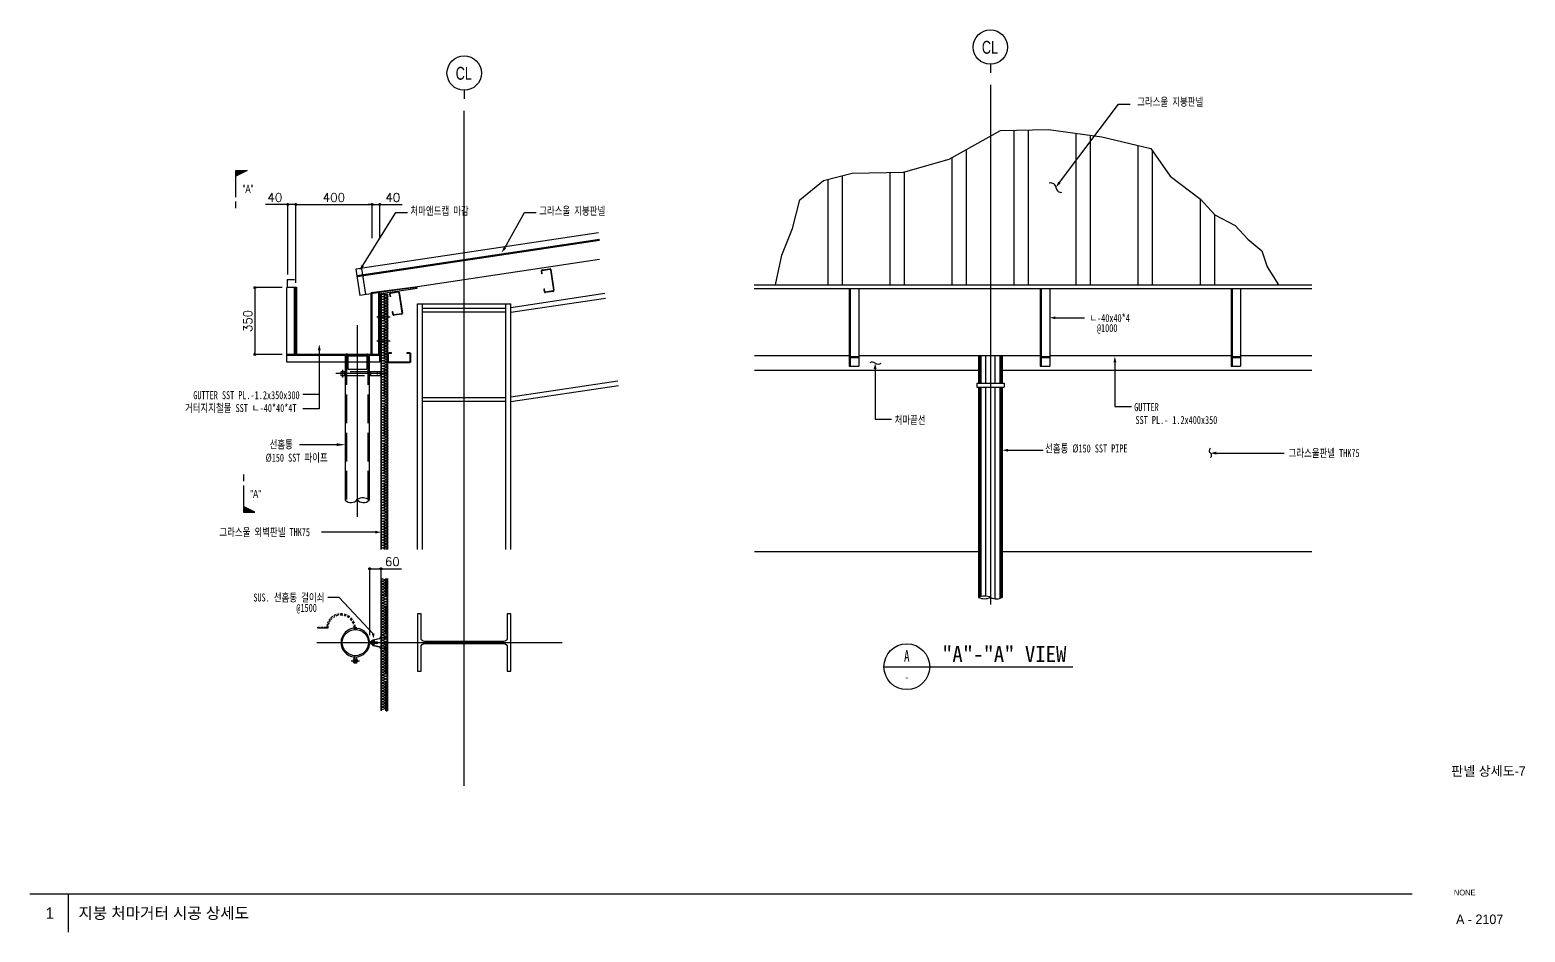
# Model space of a CAD drawing. Header units: millimetres. Extents: x 50863 to 79787, y -43062 to -37468.
# Drawn here: x 71955 to 79787, y -43062 to -38338 of the extents above; entities that cross this region are included whole.
import ezdxf
from ezdxf.enums import TextEntityAlignment as Align

# ---------------------------------------------------------------- set-up
doc = ezdxf.new("R2010")
doc.units = ezdxf.units.MM
doc.header["$LTSCALE"] = 50
for name, pattern in [('CEN', [62, 60, -1, 0, -1]), ('K3', [2.7, 2, -0.7]), ('K5', [4, 3, -1])]:
    doc.linetypes.add(name, pattern=pattern)
for name, color, linetype in [('2', 7, 'Continuous'), ('3', 3, 'Continuous'), ('4', 4, 'Continuous'), ('4A.TEC FORM-TEXT', 3, 'Continuous'), ('4A.TEC TEXT 2', 3, 'Continuous'), ('7', 7, 'Continuous'), ('ARTINT-A1$0$MK', 3, 'Continuous'), ('CEN', 1, 'CEN'), ('CONTINUOUS', 7, 'Continuous'), ('DIM', 7, 'Continuous'), ('dim30', 3, 'Continuous'), ('elev', 3, 'Continuous'), ('HAT', 5, 'Continuous'), ('MARK', 7, 'Continuous'), ('mid', 7, 'Continuous'), ('TEXT', 3, 'Continuous'), ('TITLE', 2, 'Continuous'), ('WAL', 3, 'Continuous'), ('신설벽체', 3, 'Continuous')]:
    doc.layers.add(name, color=color, linetype=linetype)
doc.styles.add('GHS', font='')
doc.styles.get("Standard").update_dxf_attribs({"font": 'txt.shx'})
doc.styles.add('굴림체', font='')
doc.styles.add('나눔고딕', font='')
doc.styles.add('돋움', font='')
doc.styles.get('GHS').set_extended_font_data('Dotum')
doc.styles.get('굴림체').set_extended_font_data('GulimChe')
doc.styles.get('나눔고딕').set_extended_font_data('Dotum')
doc.styles.get('돋움').set_extended_font_data('Dotum')
doc.dimstyles.new('dim30', dxfattribs={"dimtxt": 90, "dimasz": 20, "dimexe": 15, "dimexo": 50, "dimgap": 30, "dimtad": 1, "dimdec": 1, "dimtxsty": 'Standard', "dimblk": 'ORIGIN', "dimcen": 2.5, "dimclrd": 3, "dimclre": 3, "dimadec": 0, "dimazin": 0, "dimtfac": 1, "dimtdec": 1, "dimtmove": 0, "dimatfit": 3, "dimldrblk": 'DOTBLANK', "dimfxl": 0, "dimlwd": -1, "dimlwe": -1, "dimarcsym": 0})

# ---------------------------------------------------------------- blocks, each defined once
blk = doc.blocks.new('0000000')
blk.add_solid([(-13.15, 4), (-13.15, 0), (-11.15, 0)])
at = {"layer": '4'}
for points in [[(-3.8, 0), (-13.15, 0), (-13.15, 4), (-11.15, 0)], [(0, 0), (-2.3, 0)]]:
    blk.add_lwpolyline(points, dxfattribs=at)
blk = doc.blocks.new('C-125')
at = {"layer": '3'}
for p, q in [((5, 0), (115, 0)), ((0, -45), (0, -5)), ((2.5, -44.5), (2.5, -5.5)), ((20, -50), (5, -50)), ((5.5, -2.5), (114.5, -2.5)), ((20, -47.5), (5.5, -47.5)), ((20, -47.5), (20, -50)), ((100, -50), (100, -47.5)), ((114.5, -47.5), (100, -47.5)), ((115, -50), (100, -50)), ((117.5, -5.5), (117.5, -44.5)), ((120, -5), (120, -45))]:
    blk.add_line(p, q, dxfattribs=at)
for centre, radius, start, end in [((5, -5), 5, 90, 180), ((115, -5), 5, 0, 90), ((5, -45), 5, 180, 270), ((5.5, -5.5), 3, 90, 180), ((5.5, -44.5), 3, 180, 270), ((114.5, -5.5), 3, 0, 90), ((114.5, -44.5), 3, 270, 0), ((115, -45), 5, 270, 0)]:
    blk.add_arc(centre, radius, start, end, dxfattribs=at)
blk = doc.blocks.new('C-C125')
blk.add_blockref('C-125', (0, 0))
blk = doc.blocks.new('_Origin')
at = {"color": 0, "linetype": 'ByBlock', "lineweight": -2}
blk.add_line((0, 0), (-1, 0), dxfattribs=at)
blk.add_circle((0, 0), 0.5, dxfattribs=at)
blk = doc.blocks.new('*D121')
at = {"layer": 'Defpoints', "color": 0}
for p in [(73794.9, -41160.1), (73794.9, -41486.7), (73734.9, -41532.5)]:
    blk.add_point(p, dxfattribs=at)
at = {"layer": 'dim30', "color": 3, "ltscale": 2}
for p, q in [((73734.9, -41507.5), (73734.9, -41152.6)), ((73744.9, -41160.1), (73784.9, -41160.1)), ((73794.9, -41461.7), (73794.9, -41152.6)), ((73794.9, -41160.1), (73902.4, -41160.1))]:
    blk.add_line(p, q, dxfattribs=at)
at = {"layer": 'dim30', "color": 3, "xscale": 10, "yscale": 10, "zscale": 10, "rotation": 180}
blk.add_blockref('_Origin', (73734.9, -41160.1), dxfattribs=at)
at = {"layer": 'dim30', "color": 3, "xscale": 10, "yscale": 10, "zscale": 10}
blk.add_blockref('_Origin', (73794.9, -41160.1), dxfattribs=at)
at = {"layer": 'dim30', "color": 0, "insert": (73853.6, -41122.6), "char_height": 45, "attachment_point": 5}
blk.add_mtext('60', dxfattribs=at)
blk = doc.blocks.new('_DotBlank')
at = {"color": 0, "linetype": 'ByBlock', "lineweight": -2}
blk.add_line((-0.5, 0), (-1, 0), dxfattribs=at)
blk.add_circle((0, 0), 0.5, dxfattribs=at)
blk = doc.blocks.new('*D122')
at = {"layer": 'Defpoints', "color": 0}
for p in [(73301.5, -39687.6), (73134.2, -40037.6), (73301.5, -40037.6)]:
    blk.add_point(p, dxfattribs=at)
at = {"layer": 'dim30', "color": 3, "ltscale": 2}
for p, q in [((73276.5, -39687.6), (73126.7, -39687.6)), ((73134.2, -39697.6), (73134.2, -40027.6)), ((73276.5, -40037.6), (73126.7, -40037.6))]:
    blk.add_line(p, q, dxfattribs=at)
at = {"layer": 'dim30', "color": 3, "xscale": 10, "yscale": 10, "zscale": 10}
for p, rotation in [((73134.2, -39687.6), 90), ((73134.2, -40037.6), 270)]:
    blk.add_blockref('_Origin', p, dxfattribs=dict(at, rotation=rotation))
at = {"layer": 'dim30', "color": 0, "insert": (73096.7, -39862.6), "char_height": 45, "attachment_point": 5, "rotation": 90}
blk.add_mtext('350', dxfattribs=at)
blk = doc.blocks.new('*D123')
at = {"layer": 'Defpoints', "color": 0}
for p in [(73747.5, -39252.7), (73747.5, -39454.1), (73347.5, -39687.6)]:
    blk.add_point(p, dxfattribs=at)
at = {"layer": 'dim30', "color": 3, "ltscale": 2}
for p, q in [((73347.5, -39662.6), (73347.5, -39245.2)), ((73357.5, -39252.7), (73737.5, -39252.7)), ((73747.5, -39429.1), (73747.5, -39245.2))]:
    blk.add_line(p, q, dxfattribs=at)
at = {"layer": 'dim30', "color": 3, "xscale": 10, "yscale": 10, "zscale": 10, "rotation": 180}
blk.add_blockref('_Origin', (73347.5, -39252.7), dxfattribs=at)
at = {"layer": 'dim30', "color": 3, "xscale": 10, "yscale": 10, "zscale": 10}
blk.add_blockref('_Origin', (73747.5, -39252.7), dxfattribs=at)
at = {"layer": 'dim30', "color": 0, "insert": (73547.5, -39215.2), "char_height": 45, "attachment_point": 5}
blk.add_mtext('400', dxfattribs=at)
blk = doc.blocks.new('insul1')
blk.add_lwpolyline([(0, 0.25, 1.344031), (0.35, 0.25), (0.2, 0.75, -1.344031), (0.55, 0.75), (0.4, 0.25)], format="xyb")
blk = doc.blocks.new('*D124')
at = {"layer": 'Defpoints', "color": 0}
for p in [(73787.5, -39252.7), (73747.5, -39454.1), (73787.5, -39454.1)]:
    blk.add_point(p, dxfattribs=at)
at = {"layer": 'dim30', "color": 3, "ltscale": 2}
for p, q in [((73737.5, -39252.7), (73727.5, -39252.7)), ((73747.5, -39429.1), (73747.5, -39245.2)), ((73747.5, -39252.7), (73787.5, -39252.7)), ((73787.5, -39429.1), (73787.5, -39245.2)), ((73797.5, -39252.7), (73905, -39252.7))]:
    blk.add_line(p, q, dxfattribs=at)
at = {"layer": 'dim30', "color": 3, "xscale": 10, "yscale": 10, "zscale": 10}
blk.add_blockref('_Origin', (73747.5, -39252.7), dxfattribs=at)
at = {"layer": 'dim30', "color": 3, "xscale": 10, "yscale": 10, "zscale": 10, "rotation": 180}
blk.add_blockref('_Origin', (73787.5, -39252.7), dxfattribs=at)
at = {"layer": 'dim30', "color": 0, "insert": (73856.2, -39215.2), "char_height": 45, "attachment_point": 5}
blk.add_mtext('40', dxfattribs=at)
blk = doc.blocks.new('*D125')
at = {"layer": 'Defpoints', "color": 0}
for p in [(73307, -39252.7), (73307, -39644.1), (73347.5, -39687.6)]:
    blk.add_point(p, dxfattribs=at)
at = {"layer": 'dim30', "color": 3, "ltscale": 2}
for p, q in [((73297, -39252.7), (73189.5, -39252.7)), ((73307, -39619.1), (73307, -39245.2)), ((73347.5, -39252.7), (73307, -39252.7)), ((73347.5, -39662.6), (73347.5, -39245.2)), ((73357.5, -39252.7), (73367.5, -39252.7))]:
    blk.add_line(p, q, dxfattribs=at)
at = {"layer": 'dim30', "color": 3, "xscale": 10, "yscale": 10, "zscale": 10}
blk.add_blockref('_Origin', (73307, -39252.7), dxfattribs=at)
at = {"layer": 'dim30', "color": 3, "xscale": 10, "yscale": 10, "zscale": 10, "rotation": 180}
blk.add_blockref('_Origin', (73347.5, -39252.7), dxfattribs=at)
at = {"layer": 'dim30', "color": 0, "insert": (73238.3, -39215.2), "char_height": 45, "attachment_point": 5}
blk.add_mtext('40', dxfattribs=at)

msp = doc.modelspace()

# ---------------------------------------------------------------- linework, layer by layer
for p, q in [((76986.1, -38525.7), (76986.1, -38562.9)), ((74229.9, -38661.8), (74229.9, -38699)), ((77111, -39672.4), (77111, -38862.9)), ((77186, -39672.4), (77186, -38861.2)), ((77436, -39672.4), (77436, -38879.2)), ((77511, -39672.4), (77511, -38889.7)), ((76861, -39672.4), (76861, -38964.5)), ((77761, -39672.4), (77761, -38943.7)), ((77836, -39672.4), (77836, -38972.7)), ((76536, -39672.4), (76536, -39080.7)), ((76786, -39672.4), (76786, -39006.6)), ((76136, -39672.4), (76136, -39120.5)), ((76211, -39672.4), (76211, -39101.1)), ((76461, -39672.4), (76461, -39083.7)), ((78086, -39672.4), (78086, -39224.2)), ((78161, -39672.4), (78161, -39305.5)), ((74939.1, -39439.9), (73669.1, -39630.5)), ((74939.1, -39539.9), (73683.8, -39728.3)), ((73301.5, -40077.6), (73301.5, -39687.6)), ((73341.5, -40037.6), (73341.5, -39687.6)), ((73347.5, -40037.6), (73347.5, -39687.6)), ((73983.4, -39692.2), (73982.5, -39686.3)), ((73747.5, -40037.6), (73747.5, -39715.5)), ((73782.5, -40037.6), (73782.5, -39715.5)), ((73787.5, -40077.6), (73787.5, -39715.5)), ((73985.9, -39772.7), (74473.9, -39772.7)), ((74965.9, -39718.9), (74473.9, -39792.7)), ((74969.7, -39743.6), (74473.9, -39818)), ((73772.5, -39841.2), (73842, -39841.2)), ((74448.9, -39796.4), (74010.9, -39796.4)), ((74448.9, -39816.4), (74010.9, -39816.4)), ((73772.5, -39966.2), (73842, -39966.2)), ((73787.5, -40037.6), (73301.5, -40037.6)), ((73787.5, -40043.6), (73301.5, -40043.6)), ((73787.5, -40077.6), (73301.5, -40077.6)), ((75034.6, -40176.7), (74473.9, -40260.9)), ((75750.2, -40119.8), (76923.6, -40119.8)), ((77048.6, -40119.8), (78669.3, -40119.8)), ((75038.3, -40201.5), (74473.9, -40286.1)), ((74448.9, -40264.2), (74010.9, -40264.2)), ((74448.9, -40284.2), (74010.9, -40284.2)), ((75750.2, -41069.8), (76923.6, -41069.8)), ((77048.6, -41069.8), (78669.3, -41069.8)), ((73788.9, -41517.7), (73823.7, -41517.7)), ((73788.9, -41574.3), (73823.7, -41574.3))]:
    msp.add_line(p, q)
msp.add_lwpolyline([(75860, -39672.4), (75893.5, -39517.7), (75893.5, -39517.7), (75949.4, -39378.1), (75988.5, -39227.4), (76111.4, -39126.9), (76262.3, -39087.8), (76530.5, -39082.2), (76770.7, -39015.2), (77038.9, -38864.5), (77290.3, -38858.9), (77569.7, -38898), (77826.7, -38959.4), (77927.3, -39104.5), (78086, -39224.2), (78161, -39305.5), (78268.1, -39361.4), (78335.2, -39433.9), (78407.8, -39495.4), (78435.7, -39579.1), (78496.1, -39672.4)])
for centre, radius, start, end in [((77303, -39167.4), 28.1, 3.18201, 107.32584), ((77355, -39164.5), 24, 183.18201, 284.70432), ((73782.5, -39841.2), 5.2, 90, 270), ((73782.5, -39966.2), 5.2, 90, 270), ((76366.4, -40105.2), 27.3, 53.91293, 117.06475), ((76398.7, -40060.9), 27.4, 233.91293, 306.08707), ((78148.9, -40540.6), 16.6, 132.67044, 234.67051), ((78131.2, -40565.6), 14, 305.32949, 54.67051), ((76955.3, -41382.7), 79.6, 64.91077, 113.51619), ((76955.3, -41236.6), 79.6, 246.48381, 293.57698), ((77017.9, -41249), 67.9, 244.91077, 296.82291), ((73793.9, -41517.7), 2.6, 90, 270), ((73793.9, -41574.3), 2.6, 90, 270)]:
    msp.add_arc(centre, radius, start, end)
at = {"layer": '2'}
for p, q in [((73607.4, -40127.6), (73583, -40127.6)), ((73583, -40127.6), (73583, -40147.6)), ((73583, -40147.6), (73607.4, -40147.6)), ((73603, -40127.6), (73603, -40147.6)), ((73742.9, -40137.6), (73732.3, -40137.6)), ((73794.9, -40127.6), (73732.4, -40127.6)), ((73732.4, -40147.6), (73794.9, -40147.6)), ((73736, -40127.6), (73736, -40147.6)), ((73737.3, -40132.6), (73737.3, -40142.6)), ((73741, -40147.6), (73741, -40127.6)), ((73780.2, -40137.6), (73769.6, -40137.6)), ((73774.6, -40132.6), (73774.6, -40142.6)), ((73791.9, -40147.6), (73791.9, -40127.6))]:
    msp.add_line(p, q, dxfattribs=at)
at = {"layer": '2', "linetype": 'K3'}
for p, q in [((73732.4, -40127.6), (73607.4, -40127.6)), ((73607.4, -40147.6), (73732.4, -40147.6))]:
    msp.add_line(p, q, dxfattribs=at)
at = {"layer": '2'}
for centre, start, end in [((73593, -40127.6), 0, 180), ((73593, -40147.6), 180, 0)]:
    msp.add_arc(centre, 2.5, start, end, dxfattribs=at)
at = {"layer": '3'}
for p, q in [((73302, -39644.1), (73302, -39684.2)), ((73302, -39684.2), (73352, -39684.2)), ((73352, -39684.2), (73352, -40035)), ((73987.9, -39684), (73742.5, -39714.8)), ((73983.4, -39692.2), (73793.5, -39720.7)), ((73742.5, -40035), (73742.5, -39714.8)), ((73793.5, -40075.7), (73793.5, -39720.7)), ((73352, -40035), (73613.6, -40035)), ((73724.5, -40035), (73742.5, -40035)), ((76923.6, -40042.4), (76923.6, -40188.4)), ((77048.6, -40042.4), (77048.6, -40188.4)), ((76923.6, -40208.4), (76923.6, -41309.7)), ((77048.6, -40208.4), (77048.6, -41309.7))]:
    msp.add_line(p, q, dxfattribs=at)
at = {"layer": '7'}
for p, q in [((73347.5, -39687.6), (73301.5, -39687.6)), ((73982.5, -39686.3), (73747.5, -39715.5)), ((73985.9, -41058), (73985.9, -39772.7)), ((74010.9, -41058), (74010.9, -39772.7)), ((74448.9, -41058), (74448.9, -39772.7)), ((74473.9, -41058), (74473.9, -39772.7)), ((76924.5, -40042.4), (76924.5, -40188.4)), ((76928.9, -40042.4), (76928.9, -40188.4)), ((76935.7, -40042.4), (76935.7, -40188.4)), ((76961.4, -40042.4), (76961.4, -40188.4)), ((77010.3, -40042.4), (77010.3, -40188.4)), ((77036, -40042.4), (77036, -40188.4)), ((77042.8, -40042.4), (77042.8, -40188.4)), ((77047.2, -40042.4), (77047.2, -40188.4)), ((76914.5, -40188.4), (77058.2, -40188.4)), ((76914.5, -40188.4), (76914.5, -40208.4)), ((76914.5, -40208.4), (77058.2, -40208.4)), ((76924.5, -40208.4), (76924.5, -41309.3)), ((76928.9, -40208.4), (76928.9, -41307.6)), ((76935.7, -40208.4), (76935.7, -41305.5)), ((76961.4, -40208.4), (76961.4, -41303.3)), ((77010.3, -40208.4), (77010.3, -41316.5)), ((77036, -40208.4), (77036, -41314.5)), ((77042.8, -40208.4), (77042.8, -41312.3)), ((77047.2, -40208.4), (77047.2, -41310.3)), ((77058.2, -40188.4), (77058.2, -40208.4))]:
    msp.add_line(p, q, dxfattribs=at)
at = {"layer": '7', "linetype": 'K5'}
for p, q in [((73812.4, -41058), (73812.4, -39721.4)), ((73613.6, -40047.1), (73613.6, -40803.5)), ((73726.1, -40047.1), (73726.1, -40797.3)), ((73819.9, -41904.3), (73819.9, -41210.1))]:
    msp.add_line(p, q, dxfattribs=at)
at = {"layer": 'CEN', "linetype": 'CEN', "ltscale": 3}
for p, q in [((76986.1, -38625.2), (76986.1, -41346.6)), ((74229.9, -42296.3), (74229.9, -38761.3)), ((73457.6, -41546), (74742.7, -41546))]:
    msp.add_line(p, q, dxfattribs=at)
at = {"layer": 'CONTINUOUS'}
for p, q in [((73669.9, -39884.3), (73669.9, -40887.9)), ((73829.9, -40137.6), (73558, -40137.6)), ((73593, -40117.6), (73593, -40157.6)), ((73637.8, -41642.2), (73681.6, -41642.2)), ((73659.7, -41639.1), (73653.5, -41639.1)), ((73653.5, -41645.4), (73659.7, -41645.4)), ((73666, -41639.1), (73659.7, -41639.1)), ((73659.7, -41645.4), (73666, -41645.4))]:
    msp.add_line(p, q, dxfattribs=at)
at = {"layer": 'CONTINUOUS', "color": 3}
for p, q in [((73607.4, -40047.1), (73607.4, -40800.4)), ((73613.6, -40047.1), (73607.4, -40047.1)), ((73613.6, -40035), (73611.1, -40035)), ((73732.4, -40047.1), (73613.6, -40047.1)), ((73619.9, -40041.2), (73619.9, -40115)), ((73719.9, -40041.2), (73719.9, -40115)), ((73732.4, -40047.1), (73732.4, -40800.4)), ((73619.9, -40115), (73719.9, -40115)), ((73462.8, -41464.7), (73472.2, -41464.7)), ((73462.8, -41470.9), (73462.8, -41464.7)), ((73516, -41470.9), (73462.8, -41470.9)), ((73478.5, -41464.7), (73491, -41464.7)), ((73497.2, -41464.7), (73509.7, -41464.7)), ((73509.7, -41464.7), (73509.7, -41461.6)), ((73516, -41464.7), (73516, -41470.9)), ((73741.2, -41542.1), (73776.7, -41542.1)), ((73776.2, -41551.5), (73741.2, -41551.5)), ((73653.5, -41654.7), (73653.5, -41620.8)), ((73659.7, -41654.7), (73653.5, -41654.7)), ((73659.7, -41654.7), (73659.7, -41614.7)), ((73662.8, -41654.7), (73659.7, -41654.7)), ((73666, -41654.7), (73662.8, -41654.7)), ((73666, -41620.8), (73666, -41654.7))]:
    msp.add_line(p, q, dxfattribs=at)
msp.add_circle((73659.9, -41546), 68.7, dxfattribs=at)
at = {"layer": 'CONTINUOUS'}
for radius in [6.24, 1.56]:
    msp.add_circle((73659.7, -41470.9), radius, dxfattribs=at)
at = {"layer": 'CONTINUOUS', "color": 3}
for centre, radius, start, end in [((73614.4, -40040.4), 5.52, 351.8695, 98.13082), ((73725.3, -40040.4), 5.52, 81.87165, 188.1305), ((73584.7, -41470.9), 75.1, 137.98687, 147.22044), ((73584.7, -41470.9), 75.1, 125.36017, 134.52759), ((73584.7, -41470.9), 68.7, 131.48767, 139.16926), ((73584.7, -41470.9), 68.7, 117.31283, 126.23226), ((73584.7, -41470.9), 75.1, 111.33894, 120.17093), ((73584.7, -41470.9), 68.7, 100.88486, 112.08775), ((73584.7, -41470.9), 75.1, 105.3288, 106.71942), ((73584.7, -41470.9), 75.1, 97.96887, 102.65453), ((73584.7, -41470.9), 68.7, 82.35162, 93.82613), ((73584.7, -41470.9), 75.1, 82.11752, 92.4672), ((73584.7, -41470.9), 68.7, 68.2953, 76.6814), ((73584.7, -41470.9), 75.1, 64.8389, 76.2924), ((73584.7, -41470.9), 68.7, 51.5743, 61.261), ((73584.7, -41470.9), 75.1, 51.3446, 60.7735), ((73584.7, -41470.9), 68.8, 34.6796, 44.7236), ((73584.7, -41470.9), 75.1, 36.5635, 46.2211), ((73584.7, -41470.9), 75.1, 162.06134, 170.5737), ((73584.7, -41470.9), 75.1, 151.52931, 159.16425), ((73584.7, -41470.9), 68.8, 169.19572, 175.42712), ((73584.7, -41470.9), 68.7, 157.64816, 164.92893), ((73584.7, -41470.9), 68.7, 144.71907, 152.96903), ((73659.9, -41546), 75.1, 7.16952, 265.101), ((73584.7, -41470.9), 68.8, 18.1517, 28.8765), ((73584.7, -41470.9), 75.1, 20.57, 30.8786), ((73584.7, -41470.9), 68.8, 358.3591, 10.979), ((73584.7, -41470.9), 75.1, 4.1251, 13.8442), ((73659.9, -41546), 75.1, 274.64808, 352.4171), ((73745.2, -41530.2), 12.5, 209.9857, 251.4119), ((73741.1, -41559.1), 7.56, 89.90605, 155.04449), ((73659.9, -41546), 75.1, 269.87498, 269.87535)]:
    msp.add_arc(centre, radius, start, end, dxfattribs=at)
at = {"layer": 'CONTINUOUS'}
for centre, radius, start, end in [((73637.2, -40771.3), 41.7, 224.27987, 321.44654), ((73699.2, -40838.2), 50.3, 48.67393, 125.59914), ((73702.5, -40771), 41.9, 218.8498, 315.43173), ((73653.5, -41642.2), 6.25, 90, 270), ((73666, -41642.2), 6.25, 269.9432, 90.0569)]:
    msp.add_arc(centre, radius, start, end, dxfattribs=at)
at = {"layer": 'DIM', "linetype": 'Continuous', "ltscale": 3}
for p, q in [((73471.1, -40015.7), (73471.1, -40321.4)), ((77638.3, -40078.4), (77638.3, -40310.2)), ((76382.5, -40113.1), (76382.5, -40376.7)), ((73471.1, -40247.5), (73384.9, -40247.5)), ((73471.1, -40321.4), (73384.9, -40321.4)), ((77638.3, -40310.2), (77724.6, -40310.2)), ((76382.5, -40376.7), (76468.8, -40376.7))]:
    msp.add_line(p, q, dxfattribs=at)
for points in [[(77347.9, -39136.7), (77657.9, -38725.9), (77718.7, -38725.9)], [(73699.4, -39571.3), (73871.8, -39294.4), (73932.7, -39294.4)], [(74443.4, -39478.6), (74546.1, -39294.4), (74606.9, -39294.4)], [(77327.1, -39845.4), (77478.4, -39845.4)], [(73562.4, -40509.9), (73367.8, -40509.9)], [(77078.6, -40539.1), (77262.1, -40539.1)], [(78169.3, -40554.2), (78524.8, -40554.2)], [(73764.9, -40968), (73482.5, -40968)], [(73753.2, -41499.8), (73575.9, -41310.9), (73515.1, -41310.9)]]:
    msp.add_lwpolyline(points, dxfattribs=at)
for points in [[(77330.3, -39161, 0, 15, 0), (77347.9, -39136.7, 0, 0, 0)], [(74425.8, -39502.9, 0, 15, 0), (74443.4, -39478.6, 0, 0, 0)], [(73681.8, -39595.6, 0, 15, 0), (73699.4, -39571.3, 0, 0, 0)], [(77297.1, -39845.4, 0, 15, 0), (77327.1, -39845.4, 0, 0, 0)], [(73471.1, -39985.7, 0, 15, 0), (73471.1, -40015.7, 0, 0, 0)], [(76382.5, -40083.1, 0, 15, 0), (76382.5, -40113.1, 0, 0, 0)], [(77638.3, -40048.4, 0, 15, 0), (77638.3, -40078.4, 0, 0, 0)], [(73607.4, -40509.9, 0, 15, 0), (73562.4, -40509.9, 0, 0, 0)], [(77048.6, -40539.1, 0, 15, 0), (77078.6, -40539.1, 0, 0, 0)], [(78139.3, -40554.2, 0, 15, 0), (78169.3, -40554.2, 0, 0, 0)], [(73794.9, -40968, 0, 15, 0), (73764.9, -40968, 0, 0, 0)], [(73755.8, -41524.1, 0, 15, 0), (73753.2, -41499.8, 0, 0, 0)]]:
    msp.add_lwpolyline(points, format="xyseb", dxfattribs=at)
at = {"layer": 'dim30', "ltscale": 2}
for p, q in [((73302, -39644.1), (73342, -39644.1)), ((73746.9, -41546), (73746.9, -41536)), ((73746.9, -41536), (73751.9, -41536)), ((73746.9, -41556), (73746.9, -41546)), ((73751.9, -41556), (73746.9, -41556)), ((73747.9, -41542.1), (73747.4, -41551.5)), ((73748.4, -41542.1), (73747.9, -41551.5)), ((73749, -41542.1), (73748.4, -41551.5)), ((73749.5, -41542.1), (73749, -41551.5)), ((73750, -41542.1), (73749.5, -41551.5)), ((73750.5, -41542.1), (73750, -41551.5)), ((73751, -41542.1), (73750.5, -41551.5)), ((73751.6, -41542.1), (73751, -41551.5)), ((73752.1, -41542.1), (73751.6, -41551.5)), ((73751.9, -41531), (73793.9, -41522.2)), ((73751.9, -41561), (73751.9, -41531)), ((73751.9, -41536), (73751.9, -41556)), ((73751.9, -41561), (73793.9, -41569.7)), ((73752.6, -41542.1), (73752.1, -41551.5)), ((73752.1, -41560), (73794.9, -41568.9)), ((73753.1, -41542.1), (73752.6, -41551.5)), ((73752.9, -41531.9), (73794.9, -41523.1)), ((73752.9, -41561), (73752.9, -41531.9)), ((73752.9, -41546), (73752.9, -41536)), ((73752.9, -41536), (73757.9, -41536)), ((73752.9, -41556), (73752.9, -41546)), ((73757.9, -41556), (73752.9, -41556)), ((73753.6, -41542.1), (73753.1, -41551.5)), ((73754.2, -41542.1), (73753.6, -41551.5)), ((73754.7, -41542.1), (73754.2, -41551.5)), ((73755.2, -41542.1), (73754.7, -41551.5)), ((73755.7, -41542.1), (73755.2, -41551.5)), ((73755.8, -41542.1), (73755.3, -41551.5)), ((73755.3, -41542.1), (73769.8, -41551.5)), ((73756.2, -41542.1), (73755.7, -41551.5)), ((73756.4, -41542.1), (73755.8, -41551.5)), ((73756.8, -41542.1), (73756.2, -41551.5)), ((73756.9, -41542.1), (73756.4, -41551.5)), ((73757.3, -41542.1), (73756.8, -41551.5)), ((73757.4, -41542.1), (73756.9, -41551.5)), ((73757.8, -41542.1), (73757.3, -41551.5)), ((73757.9, -41542.1), (73757.4, -41551.5)), ((73758.3, -41542.1), (73757.8, -41551.5)), ((73757.9, -41536), (73757.9, -41556)), ((73758.4, -41542.1), (73757.9, -41551.5)), ((73758.9, -41542.1), (73758.3, -41551.5)), ((73759, -41542.1), (73758.4, -41551.5)), ((73759.4, -41542.1), (73758.9, -41551.5)), ((73759.5, -41542.1), (73759, -41551.5)), ((73759.9, -41542.1), (73759.4, -41551.5)), ((73760, -41542.1), (73759.5, -41551.5)), ((73760.4, -41542.1), (73759.9, -41551.5)), ((73760.5, -41542.1), (73760, -41551.5)), ((73760.9, -41542.1), (73760.4, -41551.5)), ((73761, -41542.1), (73760.5, -41551.5)), ((73761.5, -41542.1), (73760.9, -41551.5)), ((73761.6, -41542.1), (73761, -41551.5)), ((73762, -41542.1), (73761.5, -41551.5)), ((73762.1, -41542.1), (73761.6, -41551.5)), ((73762.5, -41542.1), (73762, -41551.5)), ((73762.6, -41542.1), (73762.1, -41551.5)), ((73763, -41542.1), (73762.5, -41551.5)), ((73763.1, -41542.1), (73762.6, -41551.5)), ((73763.5, -41542.1), (73763, -41551.5)), ((73763.7, -41542.1), (73763.1, -41551.5)), ((73764.1, -41542.1), (73763.5, -41551.5)), ((73764.2, -41542.1), (73763.7, -41551.5)), ((73764.6, -41542.1), (73764.1, -41551.5)), ((73764.7, -41542.1), (73764.2, -41551.5)), ((73765.1, -41542.1), (73764.6, -41551.5)), ((73765.2, -41542.1), (73764.7, -41551.5)), ((73765.6, -41542.1), (73765.1, -41551.5)), ((73765.7, -41542.1), (73765.2, -41551.5)), ((73766.1, -41542.1), (73765.6, -41551.5)), ((73766.3, -41542.1), (73765.7, -41551.5)), ((73766.7, -41542.1), (73766.1, -41551.5)), ((73766.8, -41542.1), (73766.3, -41551.5)), ((73767.2, -41542.1), (73766.7, -41551.5)), ((73767.3, -41542.1), (73766.8, -41551.5)), ((73767.7, -41542.1), (73767.2, -41551.5)), ((73767.8, -41542.1), (73767.3, -41551.5)), ((73768.2, -41542.1), (73767.7, -41551.5)), ((73768.3, -41542.1), (73767.8, -41551.5)), ((73768.8, -41542.1), (73768.2, -41551.5)), ((73768.9, -41542.1), (73768.3, -41551.5)), ((73769.3, -41542.1), (73768.8, -41551.5)), ((73769.4, -41542.1), (73768.9, -41551.5)), ((73769.8, -41542.1), (73769.3, -41551.5)), ((73769.9, -41542.1), (73769.4, -41551.5)), ((73770.4, -41542.1), (73769.9, -41551.5)), ((73770.9, -41542.1), (73770.4, -41551.5)), ((73771.5, -41542.1), (73770.9, -41551.5)), ((73772, -41542.1), (73771.5, -41551.5)), ((73772.5, -41542.1), (73772, -41551.5)), ((73773, -41542.1), (73772.5, -41551.5)), ((73773.6, -41542.1), (73773, -41551.5)), ((73774.1, -41542.1), (73773.6, -41551.5)), ((73774.6, -41542.1), (73774.1, -41551.5)), ((73775.1, -41542.1), (73774.6, -41551.5)), ((73775.6, -41542.1), (73775.1, -41551.5)), ((73776.2, -41542.1), (73775.6, -41551.5)), ((73776.7, -41542.1), (73776.2, -41551.5)), ((73794.9, -41513.1), (73793.9, -41513.1)), ((73793.9, -41513.1), (73793.9, -41522.2)), ((73793.9, -41578.9), (73793.9, -41569.7)), ((73794.9, -41578.9), (73793.9, -41578.9)), ((73794.9, -41523.1), (73794.9, -41513.1)), ((73794.9, -41568.9), (73794.9, -41578.9))]:
    msp.add_line(p, q, dxfattribs=at)
at = {"layer": 'elev', "linetype": 'Continuous', "ltscale": 3}
msp.add_circle((76548.3, -41672.6), 120, dxfattribs=at)
at = {"layer": 'MARK'}
msp.add_line((76428.3, -41672.6), (77418.6, -41672.6), dxfattribs=at)
at = {"layer": 'mid', "color": 0, "linetype": 'Continuous', "ltscale": 3}
for p, q in [((76986.1, -38517.9), (76986.1, -38562.9)), ((74229.9, -38654), (74229.9, -38699))]:
    msp.add_line(p, q, dxfattribs=at)
at = {"layer": 'mid', "color": 2, "linetype": 'Continuous'}
msp.add_lwpolyline([(74473.9, -41696), (74473.9, -41396), (74455.9, -41396), (74455.9, -41522.5, -0.414214), (74437.9, -41540.5), (74021.9, -41540.5, -0.414214), (74003.9, -41522.5), (74003.9, -41396), (73985.9, -41396), (73985.9, -41696), (74003.9, -41696), (74003.9, -41569.5, -0.414214), (74021.9, -41551.5), (74437.9, -41551.5, -0.414214), (74455.9, -41569.5), (74455.9, -41696)], format="xyb", close=True, dxfattribs=at)
at = {"layer": 'mid', "color": 0, "linetype": 'Continuous', "ltscale": 3}
for centre in [(76986.1, -38427.9), (74229.9, -38564)]:
    msp.add_circle(centre, 90, dxfattribs=at)
at = {"layer": 'WAL', "color": 2}
for p, q in [((71955.2, -42862.2), (79195.2, -42862.2)), ((72155.2, -42862.2), (72155.2, -43062.2))]:
    msp.add_line(p, q, dxfattribs=at)
at = {"layer": '신설벽체'}
for p, q in [((74933.2, -39400.3), (73663.2, -39590.9)), ((74938.4, -39434.9), (73668.4, -39625.4)), ((73663.2, -39590.9), (73683.8, -39728.3)), ((73692.9, -39586.4), (73713.5, -39723.8)), ((75749.2, -39672.4), (78670.4, -39672.4)), ((75749.2, -39692.4), (78670.4, -39692.4)), ((76247.1, -39692.4), (76247.1, -40098.4)), ((76252.1, -39692.4), (76252.1, -40048.4)), ((76252.1, -39692.4), (76252.1, -40048.4)), ((76297.1, -39692.4), (76297.1, -40098.4)), ((77247.1, -39692.4), (77247.1, -40098.4)), ((77252.1, -39692.4), (77252.1, -40048.4)), ((77252.1, -39692.4), (77252.1, -40048.4)), ((77297.1, -39692.4), (77297.1, -40098.4)), ((78247.1, -39692.4), (78247.1, -40098.4)), ((78252.1, -39692.4), (78252.1, -40048.4)), ((78252.1, -39692.4), (78252.1, -40048.4)), ((78297.1, -39692.4), (78297.1, -40098.4)), ((73794.9, -41058), (73794.9, -39721.4)), ((73794.9, -39721.4), (73829.9, -39721.4)), ((73797.4, -41058), (73797.4, -39721.4)), ((73827.4, -41058), (73827.4, -39721.4)), ((73829.9, -41058), (73829.9, -39721.4)), ((75750.2, -40042.4), (76247.1, -40042.4)), ((76247.1, -40048.4), (76297.1, -40048.4)), ((76247.1, -40053.4), (76297.1, -40053.4)), ((76247.1, -40098.4), (76297.1, -40098.4)), ((76252.1, -40053.4), (76252.1, -40098.4)), ((76297.1, -40042.4), (77247.1, -40042.4)), ((77247.1, -40048.4), (77297.1, -40048.4)), ((77247.1, -40053.4), (77297.1, -40053.4)), ((77247.1, -40098.4), (77297.1, -40098.4)), ((77252.1, -40053.4), (77252.1, -40098.4)), ((77297.1, -40042.4), (78247.1, -40042.4)), ((78247.1, -40048.4), (78297.1, -40048.4)), ((78247.1, -40053.4), (78297.1, -40053.4)), ((78247.1, -40098.4), (78297.1, -40098.4)), ((78252.1, -40053.4), (78252.1, -40098.4)), ((78297.1, -40042.4), (78670.4, -40042.4)), ((73794.9, -41904.3), (73794.9, -41210.1)), ((73797.4, -41904.3), (73797.4, -41210.1)), ((73827.4, -41904.3), (73827.4, -41210.1)), ((73829.9, -41904.3), (73829.9, -41210.1))]:
    msp.add_line(p, q, dxfattribs=at)

# ---------------------------------------------------------------- block references
at = {"yscale": 15, "zscale": 15, "rotation": 270}
for p, xscale in [((73033.2, -39270.9), 15), ((73073.2, -40666.3), -15)]:
    msp.add_blockref('0000000', p, dxfattribs=dict(at, xscale=xscale))
at = {"layer": 'HAT', "xscale": 35, "yscale": 35, "zscale": 35, "row_count": 1, "row_spacing": 0, "column_spacing": 14}
for p, rotation, column_count in [((73794.9, -39721.4), 270, 95), ((73829.9, -41904.3), 90, 49)]:
    msp.add_blockref('insul1', p, dxfattribs=dict(at, rotation=rotation, column_count=column_count))
at = {"layer": '신설벽체', "rotation": 278.5307656125867}
for p in [(74682.9, -39587.8), (73889.2, -39706.8)]:
    msp.add_blockref('C-C125', p, dxfattribs=at)
at = {"layer": '신설벽체', "xscale": -1, "rotation": 180}
msp.add_blockref('C-C125', (73829.9, -40079.3), dxfattribs=at)

# ---------------------------------------------------------------- texts
at = {"layer": '4A.TEC FORM-TEXT', "style": '돋움'}
msp.add_text('A - 2107', height=50, dxfattribs=at).set_placement((79549.1, -43020.2), align=Align.CENTER)
at = {"layer": '4A.TEC TEXT 2', "style": '나눔고딕'}
for s, height, p in [('판넬 상세도-7', 50, (79595.3, -42243.5)), ('NONE', 30, (79470.7, -42870.2))]:
    msp.add_text(s, height=height, dxfattribs=at).set_placement(p, align=Align.CENTER)
at = {"layer": 'ARTINT-A1$0$MK', "style": '돋움'}
for s, p in [('1', (72038, -42992.6)), ('지붕 처마거터 시공 상세도', (72209.3, -42992.6))]:
    msp.add_text(s, height=60, dxfattribs=at).set_placement(p)
at = {"layer": 'mid', "linetype": 'Continuous', "ltscale": 3, "width": 0.75}
for s, height, style, p in [('CL', 67.5, 'GHS', (76984, -38428.9)), ('CL', 67.5, 'GHS', (74227.8, -38565)), ('A', 60, '굴림체', (76548.3, -41616.2))]:
    msp.add_text(s, height=height, dxfattribs=dict(at, style=style)).set_placement(p, align=Align.MIDDLE)
at = {"layer": 'TEXT', "color": 3, "style": '굴림체', "width": 0.75}
msp.add_text('그라스울 지붕판넬', height=42, dxfattribs=at).set_placement((77755.1, -38735.3))
at = {"layer": 'TEXT', "width": 0.75}
for s, style, p in [('"A"', 'GHS', (73069.2, -39191.1)), ('처마앤드캡 마감', '굴림체', (73948.5, -39306.3)), ('그라스울 지붕판넬', '굴림체', (74622.8, -39306.3)), ('ㄴ-40x40*4', '굴림체', (77504.7, -39867.7)), ('@1000', '굴림체', (77544.3, -39920)), ('GUTTER SST PL.-1.2x350x300', '굴림체', (72811, -40271.5)), ('거터지지철물 SST ㄴ-40*40*4T', '굴림체', (72767.6, -40338.9)), ('GUTTER', '굴림체', (77739.3, -40334.2)), ('처마끝선', '굴림체', (76484.2, -40401.3)), ('SST PL.- 1.2x400x350', '굴림체', (77746.2, -40401.6)), ('선홈통', '굴림체', (73210.8, -40529.5)), ('%%C150 SST 파이프', '굴림체', (73190, -40599)), ('선홈통 %%C150 SST PIPE', '굴림체', (77272.4, -40550.6)), ('그라스울판넬 THK75', '굴림체', (78548.1, -40574.8)), ('"A"', 'GHS', (73109.2, -40788.5)), ('그라스울 외벽판넬 THK75', '굴림체', (72947.8, -40988.8)), ('SUS. 선홈통 걸이쇠', '굴림체', (73125.7, -41331)), ('@1500', '굴림체', (73351.1, -41385.2))]:
    msp.add_text(s, height=42, dxfattribs=dict(at, style=style)).set_placement(p)
at = {"layer": 'TEXT', "linetype": 'Continuous', "ltscale": 3, "style": '굴림체', "width": 0.75}
msp.add_text('-', height=33.6, dxfattribs=at).set_placement((76548.3, -41727.8), align=Align.MIDDLE)
at = {"layer": 'TITLE', "color": 2, "style": '굴림체'}
msp.add_text('"A"-"A" VIEW', height=84, dxfattribs=at).set_placement((77058.5, -41604.4), align=Align.MIDDLE)

# ---------------------------------------------------------------- dimensions: what is measured, and where the dimension line sits
at = {"layer": 'dim30', "ltscale": 2}
for base, p1, p2, picture, middle in [((73307.0163, -39252.7357), (73347.4966, -39687.5928), (73307.0163, -39644.1474), '*D125', (73238.2663, -39215.2357)), ((73747.5, -39252.7), (73347.5, -39687.6), (73747.5, -39454.1), '*D123', (73547.5, -39215.2)), ((73787.5, -39252.7), (73747.5, -39454.1), (73787.5, -39454.1), '*D124', (73856.2, -39215.2)), ((73794.9, -41160.1), (73734.9, -41532.5), (73794.9, -41486.7), '*D121', (73853.6, -41122.6))]:
    dim = msp.add_linear_dim(base=base, p1=p1, p2=p2, dimstyle='dim30', override={"dimscale": 0.5, "dimdec": 0, "dimtdec": 0, "dimfxl": 1.5}, dxfattribs=at)
    dim.commit()
    dim.dimension.update_dxf_attribs({"geometry": picture, "text_midpoint": middle})
dim = msp.add_linear_dim(base=(73134.2, -40037.6), p1=(73301.5, -39687.6), p2=(73301.5, -40037.6), angle=90, dimstyle='dim30', override={"dimscale": 0.5, "dimdec": 0, "dimtdec": 0, "dimfxl": 1.5}, dxfattribs=at)
dim.commit()
dim.dimension.update_dxf_attribs({"geometry": '*D122', "text_midpoint": (73096.7, -39862.6)})

doc.saveas('drawing.dxf')
